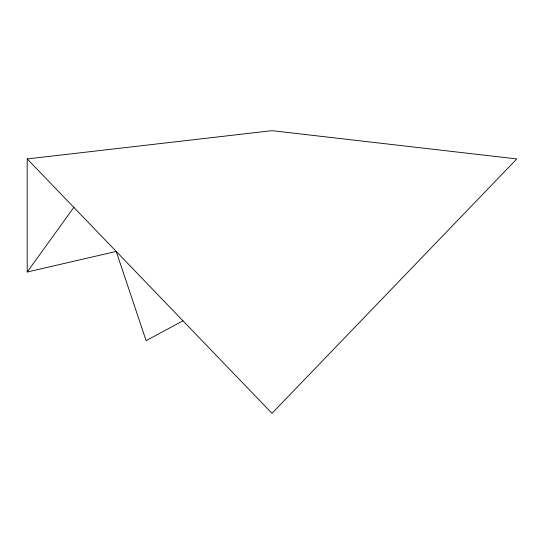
<?xml version="1.0" encoding="UTF-8"?>
<svg xmlns="http://www.w3.org/2000/svg" width="544" height="544" viewBox="0 0 544 544"><rect width="100%" height="100%" fill="white"/><g stroke="black" fill="none" stroke-linecap="round" stroke-linejoin="round"><path stroke-width="0.82" d="M182.981 320.824L146.118 340.66L116.219 251.444L27.2 272L73.95 207.223M27.2 158.93L272 130.669L516.8 158.93L272 413.331L27.2 158.93L27.2 272"/></g></svg>
